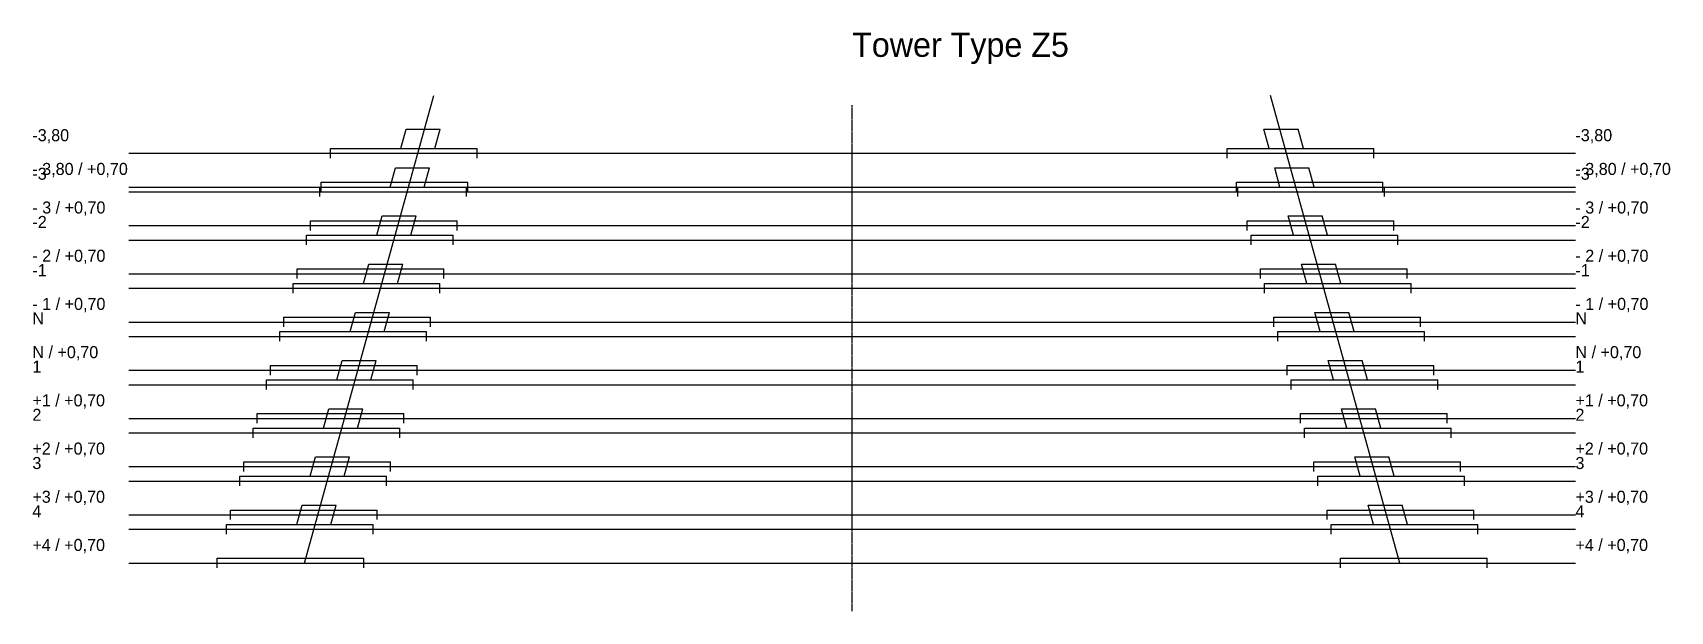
# Model space of a CAD drawing. Header units: metres. Extents: x -16992 to 16966, y -5700 to 6300.
import ezdxf

# ---------------------------------------------------------------- set-up
doc = ezdxf.new("R2010")
doc.units = ezdxf.units.M
doc.linetypes.add('CENTER', pattern=[5.08, 3.175, -0.635, 0.635, -0.635])
for name, color, linetype in [('ANGLED_LINES', 4, 'Continuous'), ('ANNOTATIONS', 2, 'Continuous'), ('BASE_VARIANTS', 7, 'Continuous'), ('CENTERLINE', 3, 'Continuous'), ('OFFSET_VARIANTS', 1, 'Continuous')]:
    doc.layers.add(name, color=color, linetype=linetype)

msp = doc.modelspace()

# ---------------------------------------------------------------- linework, layer by layer
at = {"layer": 'ANGLED_LINES'}
for p, q in [((-11358, -4700), (-8673, 5000)), ((11358, -4700), (8673, 5000))]:
    msp.add_line(p, q, dxfattribs=at)
at = {"layer": 'BASE_VARIANTS'}
for p, q in [((-9358, 3900), (-9247, 4300)), ((-9247, 4300), (-8541, 4300)), ((-8652, 3900), (-8541, 4300)), ((8652, 3900), (8541, 4300)), ((8541, 4300), (9247, 4300)), ((9358, 3900), (9247, 4300)), ((-15000, 3800), (15000, 3800)), ((-10816, 3700), (-10816, 3900)), ((-10816, 3900), (-7775, 3900)), ((-7775, 3700), (-7775, 3900)), ((7775, 3700), (7775, 3900)), ((7775, 3900), (10816, 3900)), ((10816, 3700), (10816, 3900)), ((-9579, 3100), (-9469, 3500)), ((-9469, 3500), (-8763, 3500)), ((-8873, 3100), (-8763, 3500)), ((8873, 3100), (8763, 3500)), ((8763, 3500), (9469, 3500)), ((9579, 3100), (9469, 3500)), ((-11038, 2900), (-11038, 3100)), ((-11038, 3100), (-7997, 3100)), ((-7997, 2900), (-7997, 3100)), ((7997, 2900), (7997, 3100)), ((7997, 3100), (11038, 3100)), ((11038, 2900), (11038, 3100)), ((-15000, 3000), (15000, 3000)), ((-9856, 2100), (-9746, 2500)), ((-9746, 2500), (-9040, 2500)), ((-9150, 2100), (-9040, 2500)), ((9150, 2100), (9040, 2500)), ((9040, 2500), (9746, 2500)), ((9856, 2100), (9746, 2500)), ((-11314, 1900), (-11314, 2100)), ((-11314, 2100), (-8274, 2100)), ((-8274, 1900), (-8274, 2100)), ((8274, 1900), (8274, 2100)), ((8274, 2100), (11314, 2100)), ((11314, 1900), (11314, 2100)), ((-15000, 2000), (15000, 2000)), ((-10133, 1100), (-10022, 1500)), ((-10022, 1500), (-9316, 1500)), ((-9427, 1100), (-9316, 1500)), ((9427, 1100), (9316, 1500)), ((9316, 1500), (10022, 1500)), ((10133, 1100), (10022, 1500)), ((-11591, 900), (-11591, 1100)), ((-11591, 1100), (-8551, 1100)), ((-8551, 900), (-8551, 1100)), ((8551, 900), (8551, 1100)), ((8551, 1100), (11591, 1100)), ((11591, 900), (11591, 1100)), ((-15000, 1000), (15000, 1000)), ((-10410, 100), (-10299, 500)), ((-10299, 500), (-9593, 500)), ((-9704, 100), (-9593, 500)), ((9704, 100), (9593, 500)), ((9593, 500), (10299, 500)), ((10410, 100), (10299, 500)), ((-15000, 0), (15000, 0)), ((-11868, -100), (-11868, 100)), ((-11868, 100), (-8827, 100)), ((-8827, -100), (-8827, 100)), ((8827, -100), (8827, 100)), ((8827, 100), (11868, 100)), ((11868, -100), (11868, 100)), ((-10687, -900), (-10576, -500)), ((-10576, -500), (-9870, -500)), ((-9981, -900), (-9870, -500)), ((9981, -900), (9870, -500)), ((9870, -500), (10576, -500)), ((10687, -900), (10576, -500)), ((-15000, -1000), (15000, -1000)), ((-12145, -1100), (-12145, -900)), ((-12145, -900), (-9104, -900)), ((-9104, -1100), (-9104, -900)), ((9104, -1100), (9104, -900)), ((9104, -900), (12145, -900)), ((12145, -1100), (12145, -900)), ((-10964, -1900), (-10853, -1500)), ((-10853, -1500), (-10147, -1500)), ((-10258, -1900), (-10147, -1500)), ((10258, -1900), (10147, -1500)), ((10147, -1500), (10853, -1500)), ((10964, -1900), (10853, -1500)), ((-15000, -2000), (15000, -2000)), ((-12421, -2100), (-12421, -1900)), ((-12421, -1900), (-9381, -1900)), ((-9381, -2100), (-9381, -1900)), ((9381, -2100), (9381, -1900)), ((9381, -1900), (12421, -1900)), ((12421, -2100), (12421, -1900)), ((-11240, -2900), (-11130, -2500)), ((-11130, -2500), (-10424, -2500)), ((-10534, -2900), (-10424, -2500)), ((10534, -2900), (10424, -2500)), ((10424, -2500), (11130, -2500)), ((11240, -2900), (11130, -2500)), ((-15000, -3000), (15000, -3000)), ((-12699, -3100), (-12699, -2900)), ((-12699, -2900), (-9658, -2900)), ((-9658, -3100), (-9658, -2900)), ((9658, -3100), (9658, -2900)), ((9658, -2900), (12699, -2900)), ((12699, -3100), (12699, -2900)), ((-11517, -3900), (-11406, -3500)), ((-11406, -3500), (-10700, -3500)), ((-10811, -3900), (-10700, -3500)), ((10811, -3900), (10700, -3500)), ((10700, -3500), (11406, -3500)), ((11517, -3900), (11406, -3500)), ((-15000, -4000), (15000, -4000)), ((-12976, -4100), (-12976, -3900)), ((-12976, -3900), (-9935, -3900)), ((-9935, -4100), (-9935, -3900)), ((9935, -4100), (9935, -3900)), ((9935, -3900), (12976, -3900)), ((12976, -4100), (12976, -3900))]:
    msp.add_line(p, q, dxfattribs=at)
at = {"layer": 'CENTERLINE', "linetype": 'CENTER'}
msp.add_line((0, -5700), (0, 4800), dxfattribs=at)
at = {"layer": 'OFFSET_VARIANTS'}
for p, q in [((-15000, 3100), (15000, 3100)), ((-11009, 3000), (-11009, 3200)), ((-11009, 3200), (-7969, 3200)), ((-7969, 3000), (-7969, 3200)), ((7969, 3000), (7969, 3200)), ((7969, 3200), (11009, 3200)), ((11009, 3000), (11009, 3200)), ((-11231, 2200), (-11231, 2400)), ((-11231, 2400), (-8191, 2400)), ((-8191, 2200), (-8191, 2400)), ((8191, 2200), (8191, 2400)), ((8191, 2400), (11231, 2400)), ((11231, 2200), (11231, 2400)), ((-15000, 2300), (15000, 2300)), ((-11508, 1200), (-11508, 1400)), ((-11508, 1400), (-8467, 1400)), ((-8467, 1200), (-8467, 1400)), ((8467, 1200), (8467, 1400)), ((8467, 1400), (11508, 1400)), ((11508, 1200), (11508, 1400)), ((-15000, 1300), (15000, 1300)), ((-11785, 200), (-11785, 400)), ((-11785, 400), (-8744, 400)), ((-8744, 200), (-8744, 400)), ((8744, 200), (8744, 400)), ((8744, 400), (11785, 400)), ((11785, 200), (11785, 400)), ((-15000, 300), (15000, 300)), ((-12061, -800), (-12061, -600)), ((-12061, -600), (-9021, -600)), ((-9021, -800), (-9021, -600)), ((9021, -800), (9021, -600)), ((9021, -600), (12061, -600)), ((12061, -800), (12061, -600)), ((-15000, -700), (15000, -700)), ((-12338, -1800), (-12338, -1600)), ((-12338, -1600), (-9298, -1600)), ((-9298, -1800), (-9298, -1600)), ((9298, -1800), (9298, -1600)), ((9298, -1600), (12338, -1600)), ((12338, -1800), (12338, -1600)), ((-15000, -1700), (15000, -1700)), ((-15000, -2700), (15000, -2700)), ((-12616, -2800), (-12616, -2600)), ((-12616, -2600), (-9575, -2600)), ((-9575, -2800), (-9575, -2600)), ((9575, -2800), (9575, -2600)), ((9575, -2600), (12616, -2600)), ((12616, -2800), (12616, -2600)), ((-15000, -3700), (15000, -3700)), ((-12892, -3800), (-12892, -3600)), ((-12892, -3600), (-9852, -3600)), ((-9852, -3800), (-9852, -3600)), ((9852, -3800), (9852, -3600)), ((9852, -3600), (12892, -3600)), ((12892, -3800), (12892, -3600)), ((-15000, -4700), (15000, -4700)), ((-13169, -4800), (-13169, -4600)), ((-13169, -4600), (-10129, -4600)), ((-10129, -4800), (-10129, -4600)), ((10129, -4800), (10129, -4600)), ((10129, -4600), (13169, -4600)), ((13169, -4800), (13169, -4600))]:
    msp.add_line(p, q, dxfattribs=at)

# ---------------------------------------------------------------- texts
at = {"layer": 'ANNOTATIONS'}
for s, height, p in [('Tower Type Z5', 500, (0, 5800)), ('-3,80', 250, (-17000, 4050)), ('-3,80', 250, (15000, 4050)), ('- 3,80 / +0,70', 250, (-17000, 3350)), ('-3', 250, (-17000, 3250)), ('- 3,80 / +0,70', 250, (15000, 3350)), ('-3', 250, (15000, 3250)), ('- 3 / +0,70', 250, (-17000, 2550)), ('- 3 / +0,70', 250, (15000, 2550)), ('-2', 250, (-17000, 2250)), ('-2', 250, (15000, 2250)), ('- 2 / +0,70', 250, (-17000, 1550)), ('- 2 / +0,70', 250, (15000, 1550)), ('-1', 250, (-17000, 1250)), ('-1', 250, (15000, 1250)), ('- 1 / +0,70', 250, (-17000, 550)), ('- 1 / +0,70', 250, (15000, 550)), ('N', 250, (-17000, 250)), ('N', 250, (15000, 250)), ('N / +0,70', 250, (-17000, -450)), ('N / +0,70', 250, (15000, -450)), ('1', 250, (-17000, -750)), ('1', 250, (15000, -750)), ('+1 / +0,70', 250, (-17000, -1450)), ('+1 / +0,70', 250, (15000, -1450)), ('2', 250, (-17000, -1750)), ('2', 250, (15000, -1750)), ('+2 / +0,70', 250, (-17000, -2450)), ('+2 / +0,70', 250, (15000, -2450)), ('3', 250, (-17000, -2750)), ('3', 250, (15000, -2750)), ('+3 / +0,70', 250, (-17000, -3450)), ('+3 / +0,70', 250, (15000, -3450)), ('4', 250, (-17000, -3750)), ('4', 250, (15000, -3750)), ('+4 / +0,70', 250, (-17000, -4450)), ('+4 / +0,70', 250, (15000, -4450))]:
    msp.add_text(s, height=height, dxfattribs=at).set_placement(p)

doc.saveas('drawing.dxf')
